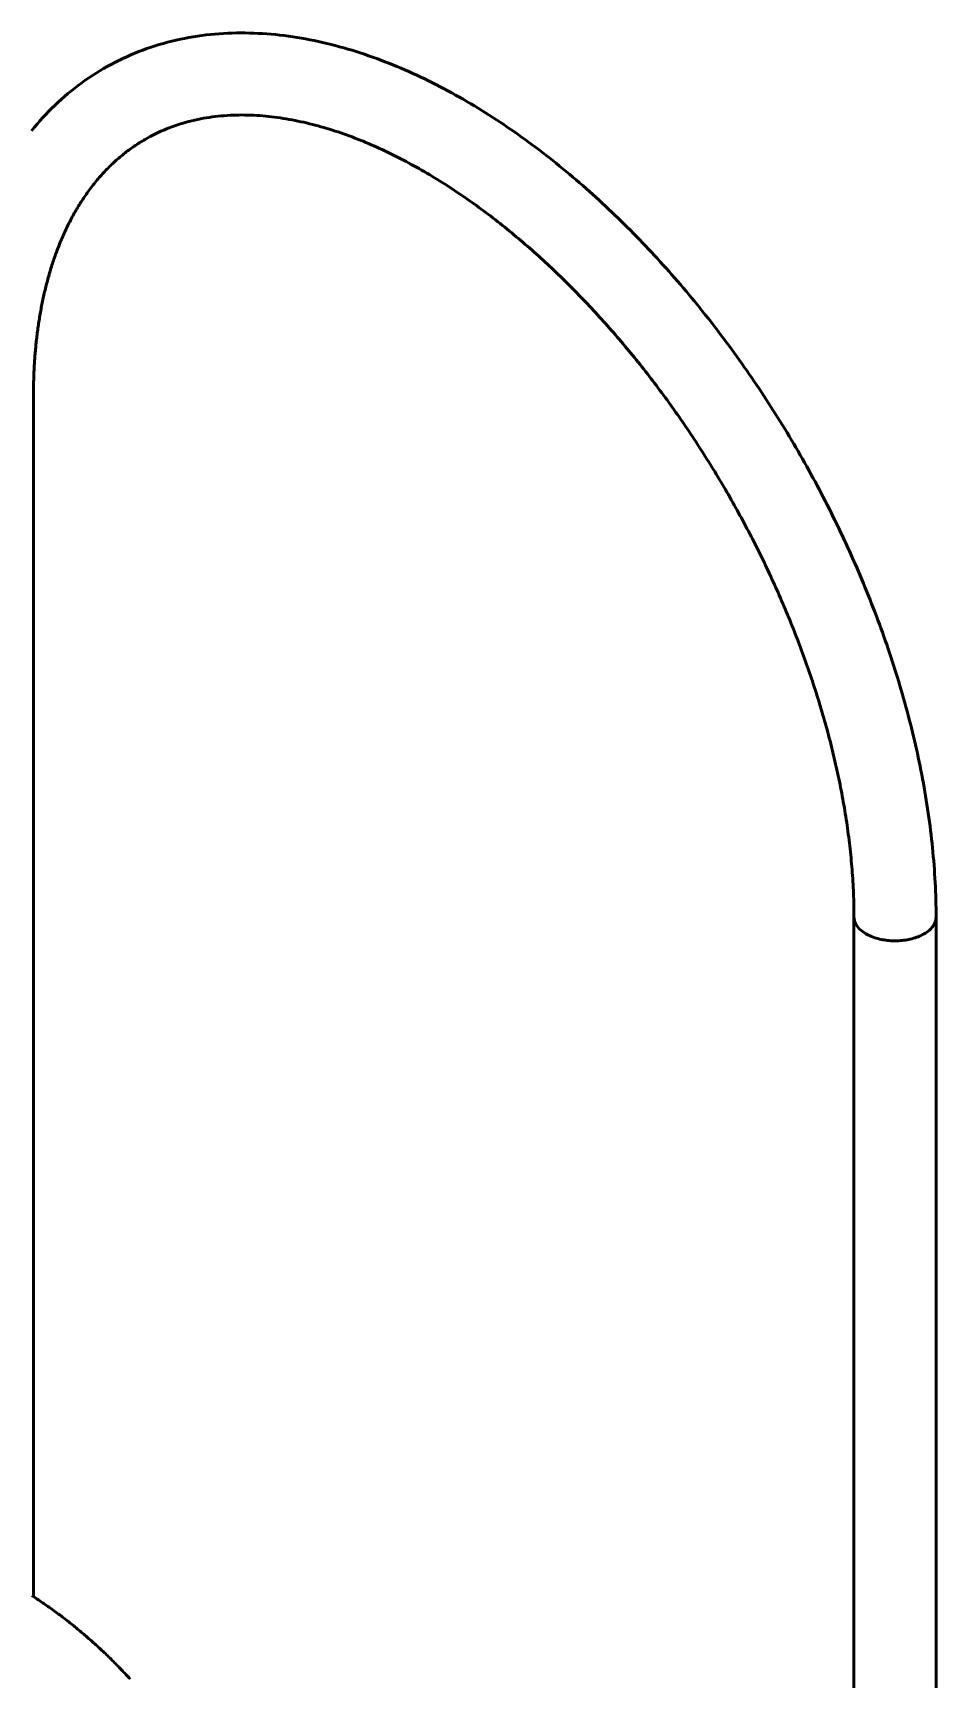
# Model space of a CAD drawing. Header units: millimetres. Extents: x 0 to 594, y 0 to 420.
# Drawn here: x 488.6 to 516.5, y 274.9 to 325.8 of the extents above; entities that cross this region are included whole.
import ezdxf

# ---------------------------------------------------------------- set-up
doc = ezdxf.new("R2010")
doc.units = ezdxf.units.MM
doc.layers.add('01-VISIBLE', color=7, linetype='CONTINUOUS', lineweight=50)

msp = doc.modelspace()

# ---------------------------------------------------------------- linework, layer by layer
at = {"layer": '01-VISIBLE'}
for p, q in [((488.614, 277.412), (488.614, 314.56)), ((514.005, 272.361), (514.005, 298.434)), ((516.545, 233.046), (516.545, 298.434))]:
    msp.add_line(p, q, dxfattribs=at)
for points in [[(488.553, 322.771), (488.638, 322.874), (488.726, 322.977), (488.814, 323.078), (488.905, 323.178), (488.997, 323.276), (489.09, 323.373), (489.185, 323.468), (489.282, 323.561), (489.38, 323.653), (489.479, 323.744), (489.58, 323.833), (489.683, 323.92), (489.787, 324.005), (489.892, 324.089), (489.999, 324.171), (490.107, 324.251), (490.217, 324.329), (490.327, 324.405), (490.439, 324.479), (490.553, 324.552), (490.667, 324.622), (490.783, 324.691), (490.9, 324.757), (491.018, 324.822), (491.137, 324.885), (491.257, 324.945), (491.378, 325.003), (491.501, 325.06), (491.624, 325.114), (491.748, 325.166), (491.873, 325.216), (491.998, 325.264), (492.125, 325.31), (492.252, 325.354), (492.38, 325.395), (492.508, 325.435), (492.638, 325.472), (492.767, 325.507), (492.898, 325.541), (493.029, 325.572), (493.16, 325.601), (493.292, 325.628), (493.424, 325.653), (493.557, 325.675), (493.689, 325.696), (493.823, 325.715), (493.956, 325.732), (494.09, 325.747), (494.224, 325.759), (494.358, 325.77), (494.492, 325.779), (494.626, 325.786), (494.761, 325.791), (494.895, 325.794), (495.03, 325.796), (495.164, 325.795), (495.299, 325.793), (495.433, 325.789), (495.568, 325.783), (495.702, 325.776), (495.836, 325.766), (495.97, 325.756), (496.104, 325.743), (496.238, 325.729), (496.371, 325.713), (496.505, 325.695), (496.638, 325.676), (496.771, 325.656), (496.904, 325.634), (497.036, 325.61), (497.168, 325.585), (497.3, 325.559), (497.432, 325.531), (497.563, 325.501), (497.694, 325.47), (497.825, 325.438), (497.955, 325.405), (498.085, 325.37), (498.214, 325.334), (498.344, 325.297), (498.472, 325.258), (498.601, 325.218), (498.729, 325.177), (498.857, 325.135), (498.984, 325.092), (499.111, 325.047), (499.237, 325.001), (499.364, 324.954), (499.489, 324.906), (499.614, 324.857), (499.739, 324.807), (499.864, 324.756), (499.988, 324.704), (500.111, 324.651), (500.234, 324.597), (500.357, 324.542), (500.479, 324.485), (500.601, 324.428), (500.722, 324.37), (500.843, 324.311), (500.964, 324.251), (501.084, 324.191), (501.203, 324.129), (501.323, 324.067), (501.441, 324.003), (501.559, 323.939), (501.677, 323.874), (501.795, 323.808), (501.911, 323.742), (502.028, 323.674), (502.144, 323.606), (502.259, 323.537), (502.374, 323.467), (502.489, 323.397), (502.603, 323.326), (502.717, 323.254), (502.83, 323.181), (502.943, 323.108), (503.055, 323.034), (503.167, 322.959), (503.278, 322.883), (503.389, 322.807), (503.5, 322.731), (503.61, 322.653), (503.719, 322.575), (503.828, 322.497), (503.937, 322.417), (504.045, 322.337), (504.153, 322.257), (504.26, 322.176), (504.367, 322.094), (504.474, 322.012), (504.58, 321.929), (504.685, 321.846), (504.79, 321.762), (504.895, 321.677), (504.999, 321.592), (505.103, 321.506), (505.206, 321.42), (505.309, 321.333), (505.411, 321.246), (505.513, 321.159), (505.615, 321.07), (505.716, 320.982), (505.816, 320.892), (505.917, 320.803), (506.016, 320.712), (506.116, 320.622), (506.215, 320.53), (506.313, 320.439), (506.411, 320.347), (506.509, 320.254), (506.606, 320.161), (506.703, 320.068), (506.799, 319.974), (506.895, 319.879), (506.99, 319.784), (507.085, 319.689), (507.18, 319.593), (507.274, 319.497), (507.368, 319.401), (507.461, 319.304), (507.554, 319.207), (507.646, 319.109), (507.738, 319.011), (507.83, 318.912), (507.921, 318.813), (508.011, 318.714), (508.102, 318.614), (508.191, 318.514), (508.281, 318.413), (508.37, 318.312), (508.458, 318.211), (508.546, 318.11), (508.634, 318.008), (508.721, 317.905), (508.808, 317.802), (508.895, 317.699), (508.981, 317.596), (509.066, 317.492), (509.151, 317.388), (509.236, 317.284), (509.32, 317.179), (509.404, 317.074), (509.488, 316.968), (509.571, 316.862), (509.653, 316.756), (509.736, 316.65), (509.817, 316.543), (509.899, 316.436), (509.98, 316.328), (510.06, 316.22), (510.14, 316.112), (510.22, 316.004), (510.299, 315.895), (510.378, 315.786), (510.456, 315.677), (510.534, 315.567), (510.611, 315.457), (510.688, 315.347), (510.765, 315.236), (510.841, 315.125), (510.917, 315.014), (510.992, 314.903), (511.067, 314.791), (511.142, 314.679), (511.216, 314.567), (511.29, 314.454), (511.363, 314.341), (511.436, 314.228), (511.508, 314.115), (511.58, 314.001), (511.651, 313.887), (511.722, 313.773), (511.793, 313.659), (511.863, 313.544), (511.933, 313.429), (512.002, 313.313), (512.071, 313.198), (512.139, 313.082), (512.207, 312.966), (512.275, 312.85), (512.342, 312.733), (512.409, 312.616), (512.475, 312.499), (512.541, 312.382), (512.606, 312.264), (512.671, 312.146), (512.735, 312.028), (512.799, 311.91), (512.863, 311.791), (512.926, 311.673), (512.989, 311.554), (513.051, 311.434), (513.112, 311.315), (513.174, 311.195), (513.235, 311.075), (513.295, 310.955), (513.355, 310.834), (513.414, 310.714), (513.473, 310.593), (513.532, 310.472), (513.59, 310.35), (513.647, 310.229), (513.704, 310.107), (513.761, 309.985), (513.817, 309.863), (513.873, 309.74), (513.928, 309.617), (513.983, 309.495), (514.037, 309.371), (514.09, 309.248), (514.144, 309.125), (514.197, 309.001), (514.249, 308.877), (514.301, 308.753), (514.352, 308.628), (514.403, 308.504), (514.453, 308.379), (514.503, 308.254), (514.552, 308.129), (514.601, 308.004), (514.649, 307.878), (514.697, 307.752), (514.744, 307.626), (514.791, 307.5), (514.837, 307.374), (514.883, 307.247), (514.928, 307.121), (514.972, 306.994), (515.017, 306.867), (515.06, 306.739), (515.103, 306.612), (515.146, 306.484), (515.188, 306.357), (515.229, 306.229), (515.27, 306.1), (515.31, 305.972), (515.35, 305.844), (515.389, 305.715), (515.428, 305.586), (515.466, 305.457), (515.503, 305.328), (515.54, 305.198), (515.577, 305.069), (515.612, 304.939), (515.647, 304.809), (515.682, 304.679), (515.716, 304.549), (515.749, 304.419), (515.782, 304.289), (515.814, 304.158), (515.846, 304.027), (515.877, 303.896), (515.907, 303.765), (515.937, 303.634), (515.966, 303.503), (515.994, 303.371), (516.022, 303.24), (516.049, 303.108), (516.076, 302.976), (516.102, 302.844), (516.127, 302.712), (516.151, 302.58), (516.175, 302.447), (516.198, 302.315), (516.221, 302.182), (516.243, 302.049), (516.264, 301.916), (516.284, 301.783), (516.304, 301.65), (516.323, 301.517), (516.341, 301.384), (516.359, 301.251), (516.375, 301.117), (516.391, 300.984), (516.407, 300.85), (516.421, 300.716), (516.435, 300.582), (516.448, 300.448), (516.46, 300.314), (516.472, 300.18), (516.482, 300.046), (516.492, 299.912), (516.501, 299.778), (516.509, 299.644), (516.517, 299.509), (516.523, 299.375), (516.529, 299.241), (516.534, 299.106), (516.538, 298.972), (516.541, 298.837), (516.543, 298.703), (516.545, 298.568), (516.545, 298.434)], [(514.005, 298.434), (514.005, 298.526), (514.004, 298.618), (514.003, 298.71), (514.001, 298.801), (513.999, 298.893), (513.997, 298.985), (513.993, 299.077), (513.99, 299.169), (513.986, 299.261), (513.982, 299.353), (513.977, 299.444), (513.971, 299.536), (513.966, 299.628), (513.959, 299.719), (513.953, 299.811), (513.946, 299.903), (513.938, 299.994), (513.931, 300.086), (513.922, 300.178), (513.914, 300.269), (513.905, 300.36), (513.895, 300.452), (513.885, 300.543), (513.875, 300.635), (513.864, 300.726), (513.853, 300.817), (513.842, 300.908), (513.83, 300.999), (513.818, 301.091), (513.805, 301.182), (513.792, 301.273), (513.779, 301.364), (513.765, 301.454), (513.751, 301.545), (513.737, 301.636), (513.722, 301.727), (513.707, 301.817), (513.691, 301.908), (513.675, 301.999), (513.659, 302.089), (513.642, 302.179), (513.625, 302.27), (513.608, 302.36), (513.591, 302.45), (513.573, 302.54), (513.554, 302.63), (513.536, 302.72), (513.517, 302.81), (513.498, 302.9), (513.478, 302.99), (513.458, 303.08), (513.438, 303.169), (513.417, 303.259), (513.396, 303.349), (513.375, 303.438), (513.354, 303.527), (513.332, 303.617), (513.31, 303.706), (513.287, 303.795), (513.265, 303.884), (513.241, 303.973), (513.218, 304.062), (513.194, 304.151), (513.17, 304.239), (513.146, 304.328), (513.122, 304.417), (513.097, 304.505), (513.072, 304.594), (513.046, 304.682), (513.02, 304.77), (512.994, 304.858), (512.968, 304.946), (512.941, 305.034), (512.914, 305.122), (512.887, 305.21), (512.86, 305.298), (512.832, 305.385), (512.804, 305.473), (512.776, 305.56), (512.747, 305.648), (512.718, 305.735), (512.689, 305.822), (512.66, 305.909), (512.63, 305.996), (512.6, 306.083), (512.57, 306.17), (512.539, 306.256), (512.509, 306.343), (512.478, 306.43), (512.446, 306.516), (512.415, 306.602), (512.383, 306.689), (512.351, 306.775), (512.318, 306.861), (512.286, 306.947), (512.253, 307.032), (512.22, 307.118), (512.186, 307.204), (512.153, 307.289), (512.119, 307.375), (512.085, 307.46), (512.05, 307.545), (512.016, 307.631), (511.981, 307.716), (511.946, 307.801), (511.91, 307.885), (511.875, 307.97), (511.839, 308.055), (511.803, 308.139), (511.766, 308.224), (511.73, 308.308), (511.693, 308.392), (511.656, 308.476), (511.618, 308.56), (511.581, 308.644), (511.543, 308.728), (511.505, 308.811), (511.466, 308.895), (511.428, 308.978), (511.389, 309.062), (511.35, 309.145), (511.311, 309.228), (511.271, 309.311), (511.231, 309.394), (511.191, 309.477), (511.151, 309.559), (511.111, 309.642), (511.07, 309.724), (511.029, 309.806), (510.988, 309.889), (510.947, 309.971), (510.905, 310.053), (510.863, 310.135), (510.821, 310.216), (510.779, 310.298), (510.736, 310.379), (510.694, 310.461), (510.651, 310.542), (510.607, 310.623), (510.564, 310.704), (510.52, 310.785), (510.476, 310.866), (510.432, 310.946), (510.388, 311.027), (510.343, 311.107), (510.298, 311.187), (510.253, 311.268), (510.208, 311.348), (510.163, 311.427), (510.117, 311.507), (510.071, 311.587), (510.025, 311.666), (509.979, 311.746), (509.932, 311.825), (509.885, 311.904), (509.838, 311.983), (509.791, 312.062), (509.744, 312.141), (509.696, 312.219), (509.648, 312.298), (509.6, 312.376), (509.552, 312.454), (509.503, 312.532), (509.454, 312.61), (509.405, 312.688), (509.356, 312.765), (509.307, 312.843), (509.257, 312.92), (509.207, 312.997), (509.157, 313.075), (509.107, 313.151), (509.056, 313.228), (509.005, 313.305), (508.955, 313.381), (508.903, 313.458), (508.852, 313.534), (508.8, 313.61), (508.749, 313.686), (508.697, 313.762), (508.644, 313.837), (508.592, 313.913), (508.539, 313.988), (508.486, 314.063), (508.433, 314.138), (508.38, 314.213), (508.326, 314.288), (508.273, 314.362), (508.219, 314.437), (508.165, 314.511), (508.11, 314.585), (508.056, 314.659), (508.001, 314.733), (507.946, 314.807), (507.89, 314.88), (507.835, 314.953), (507.779, 315.026), (507.723, 315.099), (507.667, 315.172), (507.611, 315.245), (507.554, 315.317), (507.498, 315.39), (507.441, 315.462), (507.384, 315.534), (507.326, 315.606), (507.269, 315.677), (507.211, 315.749), (507.153, 315.82), (507.094, 315.891), (507.036, 315.962), (506.977, 316.033), (506.918, 316.103), (506.859, 316.174), (506.8, 316.244), (506.74, 316.314), (506.681, 316.384), (506.621, 316.453), (506.561, 316.523), (506.5, 316.592), (506.44, 316.661), (506.379, 316.73), (506.318, 316.799), (506.256, 316.867), (506.195, 316.936), (506.133, 317.004), (506.071, 317.072), (506.009, 317.139), (505.947, 317.207), (505.884, 317.274), (505.821, 317.341), (505.758, 317.408), (505.695, 317.475), (505.632, 317.541), (505.568, 317.608), (505.504, 317.674), (505.44, 317.74), (505.376, 317.805), (505.311, 317.871), (505.246, 317.936), (505.181, 318.001), (505.116, 318.066), (505.051, 318.13), (504.985, 318.195), (504.919, 318.259), (504.853, 318.323), (504.787, 318.386), (504.72, 318.45), (504.654, 318.513), (504.587, 318.576), (504.519, 318.638), (504.452, 318.701), (504.384, 318.763), (504.316, 318.825), (504.248, 318.887), (504.18, 318.948), (504.111, 319.009), (504.043, 319.07), (503.974, 319.131), (503.904, 319.192), (503.835, 319.252), (503.765, 319.312), (503.695, 319.371), (503.625, 319.431), (503.555, 319.49), (503.484, 319.549), (503.413, 319.607), (503.342, 319.666), (503.271, 319.724), (503.2, 319.781), (503.128, 319.839), (503.056, 319.896), (502.984, 319.953), (502.911, 320.009), (502.838, 320.065), (502.765, 320.121), (502.692, 320.177), (502.619, 320.232), (502.545, 320.287), (502.471, 320.342), (502.397, 320.396), (502.323, 320.451), (502.248, 320.504), (502.174, 320.558), (502.099, 320.611), (502.023, 320.663), (501.948, 320.716), (501.872, 320.768), (501.796, 320.82), (501.72, 320.871), (501.643, 320.922), (501.567, 320.973), (501.49, 321.023), (501.412, 321.073), (501.335, 321.122), (501.257, 321.171), (501.179, 321.22), (501.101, 321.268), (501.023, 321.316), (500.944, 321.364), (500.865, 321.411), (500.786, 321.458), (500.707, 321.504), (500.627, 321.55), (500.547, 321.596), (500.467, 321.641), (500.387, 321.685), (500.306, 321.729), (500.225, 321.773), (500.144, 321.816), (500.063, 321.859), (499.981, 321.902), (499.9, 321.943), (499.817, 321.985), (499.735, 322.026), (499.653, 322.066), (499.57, 322.106), (499.487, 322.146), (499.404, 322.184), (499.32, 322.223), (499.236, 322.261), (499.152, 322.298), (499.068, 322.335), (498.984, 322.371), (498.899, 322.407), (498.814, 322.442), (498.729, 322.476), (498.643, 322.51), (498.558, 322.543), (498.472, 322.576), (498.386, 322.608), (498.299, 322.64), (498.213, 322.671), (498.126, 322.701), (498.039, 322.73), (497.952, 322.759), (497.864, 322.787), (497.776, 322.815), (497.688, 322.842), (497.6, 322.868), (497.512, 322.893), (497.423, 322.918), (497.335, 322.942), (497.246, 322.965), (497.157, 322.987), (497.067, 323.009), (496.978, 323.03), (496.888, 323.049), (496.798, 323.069), (496.708, 323.087), (496.618, 323.104), (496.527, 323.121), (496.437, 323.137), (496.346, 323.151), (496.255, 323.165), (496.164, 323.178), (496.073, 323.19), (495.982, 323.201), (495.891, 323.212), (495.799, 323.221), (495.708, 323.229), (495.616, 323.236), (495.524, 323.242), (495.432, 323.247), (495.341, 323.251), (495.249, 323.254), (495.157, 323.255), (495.065, 323.256), (494.973, 323.255), (494.881, 323.254), (494.789, 323.251), (494.697, 323.247), (494.606, 323.241), (494.514, 323.235), (494.422, 323.227), (494.331, 323.218), (494.24, 323.208), (494.148, 323.196), (494.057, 323.183), (493.967, 323.169), (493.876, 323.153), (493.786, 323.136), (493.696, 323.118), (493.606, 323.098), (493.516, 323.077), (493.427, 323.055), (493.339, 323.031), (493.25, 323.005), (493.162, 322.979), (493.075, 322.951), (492.988, 322.921), (492.901, 322.89), (492.815, 322.857), (492.73, 322.823), (492.645, 322.788), (492.561, 322.751), (492.477, 322.713), (492.394, 322.673), (492.312, 322.632), (492.231, 322.59), (492.15, 322.546), (492.07, 322.501)], [(488.614, 314.56), (488.614, 314.61), (488.615, 314.66), (488.615, 314.71), (488.616, 314.76), (488.616, 314.81), (488.617, 314.86), (488.618, 314.91), (488.619, 314.96), (488.62, 315.01), (488.622, 315.06), (488.623, 315.11), (488.625, 315.16), (488.627, 315.21), (488.629, 315.26), (488.631, 315.31), (488.633, 315.36), (488.636, 315.41), (488.639, 315.46), (488.641, 315.51), (488.644, 315.56), (488.648, 315.61), (488.651, 315.66), (488.654, 315.71), (488.658, 315.76), (488.662, 315.81), (488.666, 315.86), (488.67, 315.91), (488.674, 315.96), (488.679, 316.01), (488.683, 316.06), (488.688, 316.109), (488.693, 316.159), (488.698, 316.209), (488.703, 316.259), (488.709, 316.309), (488.715, 316.358), (488.72, 316.408), (488.726, 316.458), (488.733, 316.507), (488.739, 316.557), (488.746, 316.607), (488.752, 316.656), (488.759, 316.706), (488.767, 316.755), (488.774, 316.805), (488.781, 316.854), (488.789, 316.904), (488.797, 316.953), (488.805, 317.003), (488.813, 317.052), (488.822, 317.102), (488.83, 317.151), (488.839, 317.2), (488.848, 317.249), (488.858, 317.299), (488.867, 317.348), (488.877, 317.397), (488.887, 317.446), (488.897, 317.495), (488.907, 317.544), (488.917, 317.593), (488.928, 317.642), (488.939, 317.691), (488.95, 317.74), (488.961, 317.788), (488.973, 317.837), (488.985, 317.886), (488.997, 317.934), (489.009, 317.983), (489.021, 318.031), (489.034, 318.08), (489.047, 318.128), (489.06, 318.177), (489.073, 318.225), (489.086, 318.273), (489.1, 318.321), (489.114, 318.369), (489.128, 318.417), (489.143, 318.465), (489.157, 318.513), (489.172, 318.561), (489.187, 318.609), (489.203, 318.656), (489.218, 318.704), (489.234, 318.751), (489.25, 318.799), (489.267, 318.846), (489.283, 318.893), (489.3, 318.94), (489.317, 318.988), (489.335, 319.034), (489.352, 319.081), (489.37, 319.128), (489.388, 319.175), (489.407, 319.221), (489.425, 319.268), (489.444, 319.314), (489.463, 319.36), (489.483, 319.407), (489.502, 319.453), (489.522, 319.499), (489.543, 319.544), (489.563, 319.59), (489.584, 319.636), (489.605, 319.681), (489.626, 319.726), (489.648, 319.772), (489.67, 319.817), (489.692, 319.862), (489.714, 319.906), (489.737, 319.951), (489.76, 319.995), (489.783, 320.04), (489.807, 320.084), (489.83, 320.128), (489.855, 320.172), (489.879, 320.216), (489.904, 320.259), (489.929, 320.302), (489.954, 320.346), (489.98, 320.389), (490.005, 320.432), (490.032, 320.474), (490.058, 320.517), (490.085, 320.559), (490.112, 320.601), (490.139, 320.643), (490.167, 320.685), (490.195, 320.726), (490.223, 320.768), (490.252, 320.809), (490.281, 320.85), (490.31, 320.89), (490.34, 320.931), (490.37, 320.971), (490.4, 321.011), (490.43, 321.05), (490.461, 321.09), (490.492, 321.129), (490.523, 321.168), (490.555, 321.207), (490.587, 321.245), (490.62, 321.284), (490.652, 321.322), (490.685, 321.359), (490.718, 321.397), (490.752, 321.434), (490.786, 321.471), (490.82, 321.507), (490.855, 321.544), (490.889, 321.58), (490.925, 321.615), (490.96, 321.651), (490.996, 321.686), (491.032, 321.72), (491.068, 321.755), (491.105, 321.789), (491.142, 321.823), (491.179, 321.856), (491.216, 321.889), (491.254, 321.922), (491.292, 321.955), (491.331, 321.987), (491.37, 322.018), (491.409, 322.05), (491.448, 322.081), (491.487, 322.112), (491.527, 322.142), (491.567, 322.172), (491.608, 322.201), (491.649, 322.23), (491.69, 322.259), (491.731, 322.288), (491.772, 322.316), (491.814, 322.343), (491.856, 322.371), (491.898, 322.397), (491.941, 322.424), (491.984, 322.45), (492.027, 322.476), (492.07, 322.501)], [(514.005, 298.434), (514.008, 298.383), (514.017, 298.333), (514.032, 298.285), (514.051, 298.238), (514.075, 298.193), (514.103, 298.151), (514.135, 298.111), (514.169, 298.074), (514.205, 298.039), (514.244, 298.006), (514.284, 297.975), (514.326, 297.947), (514.369, 297.92), (514.413, 297.895), (514.459, 297.872), (514.505, 297.851), (514.551, 297.831), (514.599, 297.813), (514.647, 297.797), (514.695, 297.781), (514.744, 297.768), (514.793, 297.755), (514.843, 297.744), (514.892, 297.735), (514.942, 297.726), (514.992, 297.719), (515.043, 297.713), (515.093, 297.708), (515.144, 297.704), (515.195, 297.702), (515.245, 297.701), (515.296, 297.701), (515.347, 297.702), (515.397, 297.704), (515.448, 297.707), (515.498, 297.712), (515.549, 297.718), (515.599, 297.725), (515.649, 297.733), (515.699, 297.743), (515.748, 297.753), (515.798, 297.765), (515.846, 297.779), (515.895, 297.794), (515.943, 297.81), (515.99, 297.828), (516.037, 297.847), (516.083, 297.868), (516.129, 297.891), (516.173, 297.915)], [(516.173, 297.915), (516.217, 297.942), (516.26, 297.971), (516.301, 298.001), (516.34, 298.034), (516.378, 298.07), (516.412, 298.108), (516.444, 298.148), (516.473, 298.19), (516.498, 298.236), (516.518, 298.283), (516.533, 298.332), (516.542, 298.383), (516.545, 298.434)], [(491.608, 274.851), (491.574, 274.888), (491.541, 274.925), (491.507, 274.962), (491.473, 274.999), (491.439, 275.035), (491.404, 275.072), (491.37, 275.108), (491.336, 275.145), (491.301, 275.181), (491.266, 275.217), (491.231, 275.253), (491.196, 275.289), (491.161, 275.325), (491.126, 275.36), (491.091, 275.396), (491.055, 275.431), (491.02, 275.466), (490.984, 275.501), (490.948, 275.536), (490.912, 275.571), (490.876, 275.606), (490.84, 275.641), (490.804, 275.675), (490.767, 275.71), (490.731, 275.744), (490.694, 275.778), (490.657, 275.812), (490.621, 275.846), (490.584, 275.88), (490.547, 275.914), (490.509, 275.947), (490.472, 275.981), (490.435, 276.014), (490.397, 276.047), (490.36, 276.08), (490.322, 276.113), (490.284, 276.146), (490.246, 276.179), (490.208, 276.211), (490.17, 276.244), (490.132, 276.276), (490.094, 276.308), (490.055, 276.341), (490.017, 276.373), (489.978, 276.404), (489.939, 276.436), (489.9, 276.468), (489.861, 276.499), (489.822, 276.531), (489.783, 276.562), (489.744, 276.593), (489.705, 276.624), (489.665, 276.655), (489.626, 276.686), (489.586, 276.716), (489.546, 276.747), (489.507, 276.777), (489.467, 276.808), (489.427, 276.838), (489.387, 276.868), (489.347, 276.898), (489.306, 276.928), (489.266, 276.957), (489.226, 276.987), (489.185, 277.016), (489.144, 277.046), (489.104, 277.075), (489.063, 277.104), (489.022, 277.133), (488.981, 277.162), (488.94, 277.19), (488.899, 277.219), (488.858, 277.247), (488.816, 277.276), (488.775, 277.304), (488.734, 277.332), (488.692, 277.36), (488.65, 277.388), (488.609, 277.416), (488.567, 277.443)]]:
    msp.add_lwpolyline(points, dxfattribs=at)

doc.saveas('drawing.dxf')
